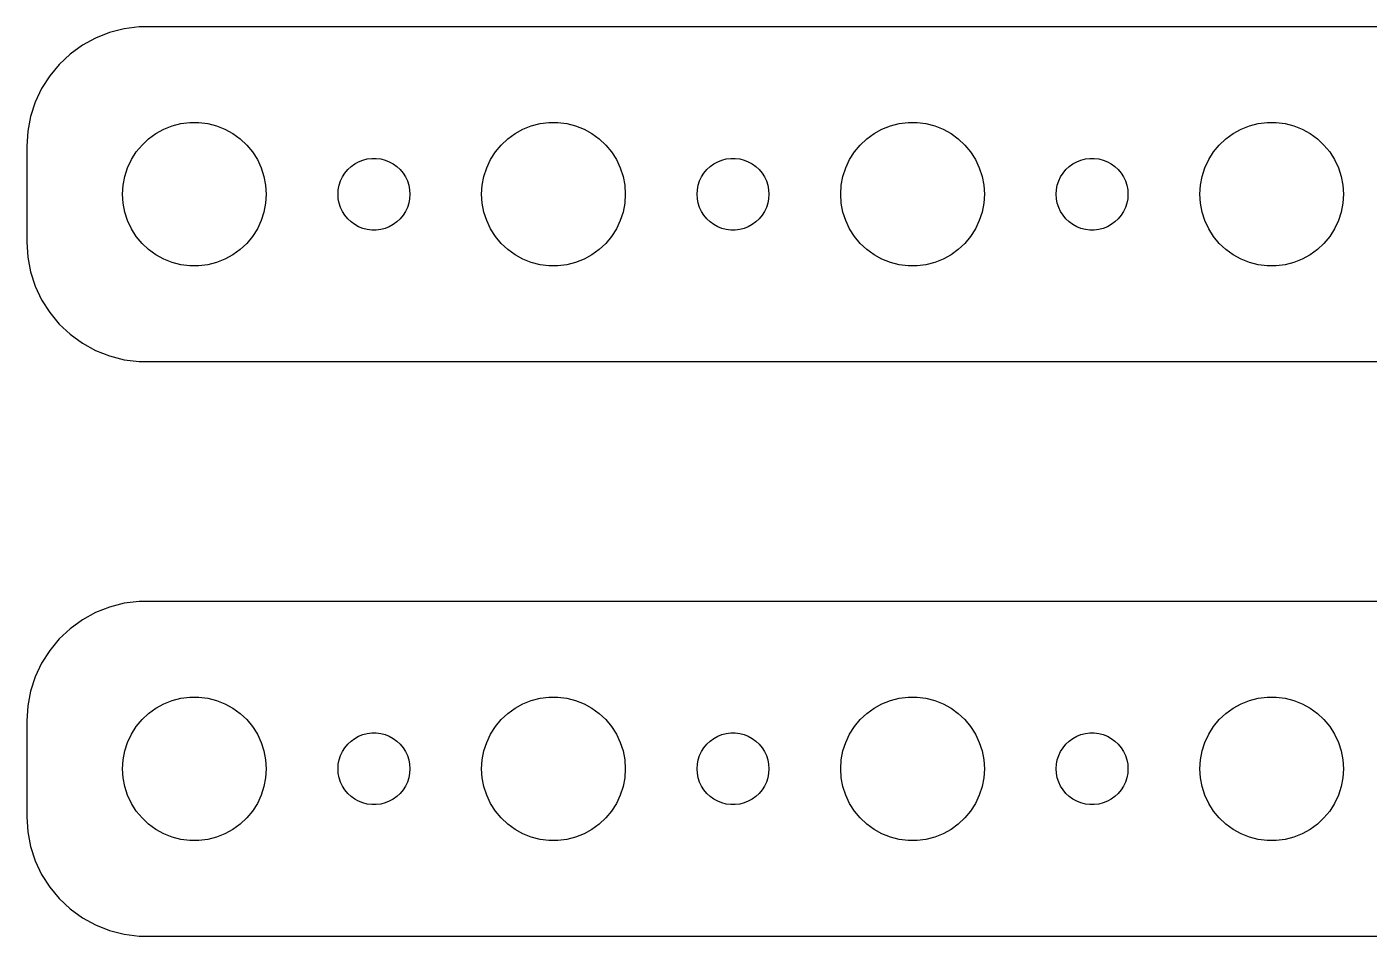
# Model space of a CAD drawing. Header units: metres. Extents: x -224 to 224, y 41 to 79.
# Drawn here: x -224.5 to -168.4, y 41 to 79 of the extents above; entities that cross this region are included whole.
import ezdxf

# ---------------------------------------------------------------- set-up
doc = ezdxf.new("R2010")
doc.units = ezdxf.units.M

msp = doc.modelspace()

# ---------------------------------------------------------------- linework, layer by layer
for p, q in [((-221.629, 78.5241), (-222.179, 78.2216)), ((-221.045, 78.7553), (-221.629, 78.5241)), ((-220.437, 78.9114), (-221.045, 78.7553)), ((-219.814, 78.9901), (-220.437, 78.9114)), ((219.814, 78.9901), (-219.814, 78.9901)), ((-222.179, 78.2216), (-222.687, 77.8526)), ((-223.145, 77.4227), (-223.545, 76.9389)), ((-222.687, 77.8526), (-223.145, 77.4227)), ((-223.545, 76.9389), (-223.882, 76.4088)), ((-223.882, 76.4088), (-224.149, 75.8406)), ((-224.149, 75.8406), (-224.343, 75.2434)), ((-224.343, 75.2434), (-224.461, 74.6267)), ((-224.461, 74.6267), (-224.5, 74)), ((-219.107, 74.533), (-218.777, 74.7145)), ((-218.777, 74.7145), (-218.427, 74.8532)), ((-218.427, 74.8532), (-218.062, 74.9469)), ((-218.062, 74.9469), (-217.688, 74.9941)), ((-217.688, 74.9941), (-217.312, 74.9941)), ((-217.312, 74.9941), (-216.938, 74.9469)), ((-216.938, 74.9469), (-216.573, 74.8532)), ((-216.573, 74.8532), (-216.223, 74.7145)), ((-216.223, 74.7145), (-215.893, 74.533)), ((-204.107, 74.533), (-203.777, 74.7145)), ((-203.777, 74.7145), (-203.427, 74.8532)), ((-203.427, 74.8532), (-203.062, 74.9469)), ((-203.062, 74.9469), (-202.688, 74.9941)), ((-202.688, 74.9941), (-202.312, 74.9941)), ((-202.312, 74.9941), (-201.938, 74.9469)), ((-201.938, 74.9469), (-201.573, 74.8532)), ((-201.573, 74.8532), (-201.223, 74.7145)), ((-201.223, 74.7145), (-200.893, 74.533)), ((-189.107, 74.533), (-188.777, 74.7145)), ((-188.777, 74.7145), (-188.427, 74.8532)), ((-188.427, 74.8532), (-188.062, 74.9469)), ((-188.062, 74.9469), (-187.688, 74.9941)), ((-187.688, 74.9941), (-187.312, 74.9941)), ((-187.312, 74.9941), (-186.938, 74.9469)), ((-186.938, 74.9469), (-186.573, 74.8532)), ((-186.573, 74.8532), (-186.223, 74.7145)), ((-186.223, 74.7145), (-185.893, 74.533)), ((-174.107, 74.533), (-173.777, 74.7145)), ((-173.777, 74.7145), (-173.427, 74.8532)), ((-173.427, 74.8532), (-173.062, 74.9469)), ((-173.062, 74.9469), (-172.688, 74.9941)), ((-172.688, 74.9941), (-172.312, 74.9941)), ((-172.312, 74.9941), (-171.938, 74.9469)), ((-171.938, 74.9469), (-171.573, 74.8532)), ((-171.573, 74.8532), (-171.223, 74.7145)), ((-171.223, 74.7145), (-170.893, 74.533)), ((-219.927, 73.7634), (-219.687, 74.0536)), ((-219.687, 74.0536), (-219.412, 74.3115)), ((-219.412, 74.3115), (-219.107, 74.533)), ((-215.893, 74.533), (-215.588, 74.3115)), ((-215.588, 74.3115), (-215.313, 74.0536)), ((-215.313, 74.0536), (-215.073, 73.7634)), ((-204.927, 73.7634), (-204.687, 74.0536)), ((-204.687, 74.0536), (-204.412, 74.3115)), ((-204.412, 74.3115), (-204.107, 74.533)), ((-200.893, 74.533), (-200.588, 74.3115)), ((-200.588, 74.3115), (-200.313, 74.0536)), ((-200.313, 74.0536), (-200.073, 73.7634)), ((-189.927, 73.7634), (-189.687, 74.0536)), ((-189.687, 74.0536), (-189.412, 74.3115)), ((-189.412, 74.3115), (-189.107, 74.533)), ((-185.893, 74.533), (-185.588, 74.3115)), ((-185.588, 74.3115), (-185.313, 74.0536)), ((-185.313, 74.0536), (-185.073, 73.7634)), ((-174.927, 73.7634), (-174.687, 74.0536)), ((-174.687, 74.0536), (-174.412, 74.3115)), ((-174.412, 74.3115), (-174.107, 74.533)), ((-170.893, 74.533), (-170.588, 74.3115)), ((-170.588, 74.3115), (-170.313, 74.0536)), ((-170.313, 74.0536), (-170.073, 73.7634)), ((-224.5, 74), (-224.5, 70)), ((-220.129, 73.4453), (-219.927, 73.7634)), ((-215.073, 73.7634), (-214.871, 73.4453)), ((-210.464, 73.4266), (-210.281, 73.4734)), ((-210.281, 73.4734), (-210.094, 73.497)), ((-210.094, 73.497), (-209.906, 73.497)), ((-209.906, 73.497), (-209.719, 73.4734)), ((-209.719, 73.4734), (-209.536, 73.4266)), ((-205.129, 73.4453), (-204.927, 73.7634)), ((-200.073, 73.7634), (-199.871, 73.4453)), ((-195.464, 73.4266), (-195.281, 73.4734)), ((-195.281, 73.4734), (-195.094, 73.497)), ((-195.094, 73.497), (-194.906, 73.497)), ((-194.906, 73.497), (-194.719, 73.4734)), ((-194.719, 73.4734), (-194.536, 73.4266)), ((-190.129, 73.4453), (-189.927, 73.7634)), ((-185.073, 73.7634), (-184.871, 73.4453)), ((-180.464, 73.4266), (-180.281, 73.4734)), ((-180.281, 73.4734), (-180.094, 73.497)), ((-180.094, 73.497), (-179.906, 73.497)), ((-179.906, 73.497), (-179.719, 73.4734)), ((-179.719, 73.4734), (-179.536, 73.4266)), ((-175.129, 73.4453), (-174.927, 73.7634)), ((-170.073, 73.7634), (-169.871, 73.4453)), ((-220.406, 72.7461), (-220.289, 73.1044)), ((-220.289, 73.1044), (-220.129, 73.4453)), ((-214.871, 73.4453), (-214.711, 73.1044)), ((-214.711, 73.1044), (-214.594, 72.7461)), ((-211.214, 72.8817), (-211.093, 73.0268)), ((-211.093, 73.0268), (-210.956, 73.1558)), ((-210.956, 73.1558), (-210.804, 73.2665)), ((-210.804, 73.2665), (-210.639, 73.3572)), ((-210.639, 73.3572), (-210.464, 73.4266)), ((-209.536, 73.4266), (-209.361, 73.3572)), ((-209.361, 73.3572), (-209.196, 73.2665)), ((-209.196, 73.2665), (-209.044, 73.1558)), ((-209.044, 73.1558), (-208.907, 73.0268)), ((-208.907, 73.0268), (-208.786, 72.8817)), ((-205.406, 72.7461), (-205.289, 73.1044)), ((-205.289, 73.1044), (-205.129, 73.4453)), ((-199.871, 73.4453), (-199.711, 73.1044)), ((-199.711, 73.1044), (-199.594, 72.7461)), ((-196.214, 72.8817), (-196.093, 73.0268)), ((-196.093, 73.0268), (-195.956, 73.1558)), ((-195.956, 73.1558), (-195.804, 73.2665)), ((-195.804, 73.2665), (-195.639, 73.3572)), ((-195.639, 73.3572), (-195.464, 73.4266)), ((-194.536, 73.4266), (-194.361, 73.3572)), ((-194.361, 73.3572), (-194.196, 73.2665)), ((-194.196, 73.2665), (-194.044, 73.1558)), ((-194.044, 73.1558), (-193.907, 73.0268)), ((-193.907, 73.0268), (-193.786, 72.8817)), ((-190.406, 72.7461), (-190.289, 73.1044)), ((-190.289, 73.1044), (-190.129, 73.4453)), ((-184.871, 73.4453), (-184.711, 73.1044)), ((-184.711, 73.1044), (-184.594, 72.7461)), ((-181.214, 72.8817), (-181.093, 73.0268)), ((-181.093, 73.0268), (-180.956, 73.1558)), ((-180.956, 73.1558), (-180.804, 73.2665)), ((-180.804, 73.2665), (-180.639, 73.3572)), ((-180.639, 73.3572), (-180.464, 73.4266)), ((-179.536, 73.4266), (-179.361, 73.3572)), ((-179.361, 73.3572), (-179.196, 73.2665)), ((-179.196, 73.2665), (-179.044, 73.1558)), ((-179.044, 73.1558), (-178.907, 73.0268)), ((-178.907, 73.0268), (-178.786, 72.8817)), ((-175.406, 72.7461), (-175.289, 73.1044)), ((-175.289, 73.1044), (-175.129, 73.4453)), ((-169.871, 73.4453), (-169.711, 73.1044)), ((-169.711, 73.1044), (-169.594, 72.7461)), ((-220.5, 72), (-220.476, 72.376)), ((-220.476, 72.376), (-220.406, 72.7461)), ((-214.594, 72.7461), (-214.524, 72.376)), ((-214.524, 72.376), (-214.5, 72)), ((-211.488, 72.188), (-211.453, 72.373)), ((-211.453, 72.373), (-211.395, 72.5522)), ((-211.395, 72.5522), (-211.314, 72.7226)), ((-211.314, 72.7226), (-211.214, 72.8817)), ((-208.786, 72.8817), (-208.686, 72.7226)), ((-208.686, 72.7226), (-208.605, 72.5522)), ((-208.605, 72.5522), (-208.547, 72.373)), ((-208.547, 72.373), (-208.512, 72.188)), ((-205.5, 72), (-205.476, 72.376)), ((-205.476, 72.376), (-205.406, 72.7461)), ((-199.594, 72.7461), (-199.524, 72.376)), ((-199.524, 72.376), (-199.5, 72)), ((-196.488, 72.188), (-196.453, 72.373)), ((-196.453, 72.373), (-196.395, 72.5522)), ((-196.395, 72.5522), (-196.314, 72.7226)), ((-196.314, 72.7226), (-196.214, 72.8817)), ((-193.786, 72.8817), (-193.686, 72.7226)), ((-193.686, 72.7226), (-193.605, 72.5522)), ((-193.605, 72.5522), (-193.547, 72.373)), ((-193.547, 72.373), (-193.512, 72.188)), ((-190.5, 72), (-190.476, 72.376)), ((-190.476, 72.376), (-190.406, 72.7461)), ((-184.594, 72.7461), (-184.524, 72.376)), ((-184.524, 72.376), (-184.5, 72)), ((-181.488, 72.188), (-181.453, 72.373)), ((-181.453, 72.373), (-181.395, 72.5522)), ((-181.395, 72.5522), (-181.314, 72.7226)), ((-181.314, 72.7226), (-181.214, 72.8817)), ((-178.786, 72.8817), (-178.686, 72.7226)), ((-178.686, 72.7226), (-178.605, 72.5522)), ((-178.605, 72.5522), (-178.547, 72.373)), ((-178.547, 72.373), (-178.512, 72.188)), ((-175.5, 72), (-175.476, 72.376)), ((-175.476, 72.376), (-175.406, 72.7461)), ((-169.594, 72.7461), (-169.524, 72.376)), ((-169.524, 72.376), (-169.5, 72)), ((-220.476, 71.624), (-220.5, 72)), ((-214.5, 72), (-214.524, 71.624)), ((-211.5, 72), (-211.488, 72.188)), ((-211.488, 71.812), (-211.5, 72)), ((-211.453, 71.627), (-211.488, 71.812)), ((-208.512, 71.812), (-208.547, 71.627)), ((-208.512, 72.188), (-208.5, 72)), ((-208.5, 72), (-208.512, 71.812)), ((-205.476, 71.624), (-205.5, 72)), ((-199.5, 72), (-199.524, 71.624)), ((-196.5, 72), (-196.488, 72.188)), ((-196.488, 71.812), (-196.5, 72)), ((-196.453, 71.627), (-196.488, 71.812)), ((-193.512, 71.812), (-193.547, 71.627)), ((-193.512, 72.188), (-193.5, 72)), ((-193.5, 72), (-193.512, 71.812)), ((-190.476, 71.624), (-190.5, 72)), ((-184.5, 72), (-184.524, 71.624)), ((-181.5, 72), (-181.488, 72.188)), ((-181.488, 71.812), (-181.5, 72)), ((-181.453, 71.627), (-181.488, 71.812)), ((-178.512, 71.812), (-178.547, 71.627)), ((-178.512, 72.188), (-178.5, 72)), ((-178.5, 72), (-178.512, 71.812)), ((-175.476, 71.624), (-175.5, 72)), ((-169.5, 72), (-169.524, 71.624)), ((-220.406, 71.2539), (-220.476, 71.624)), ((-220.289, 70.8956), (-220.406, 71.2539)), ((-214.594, 71.2539), (-214.711, 70.8956)), ((-214.524, 71.624), (-214.594, 71.2539)), ((-211.395, 71.4478), (-211.453, 71.627)), ((-211.314, 71.2774), (-211.395, 71.4478)), ((-211.214, 71.1183), (-211.314, 71.2774)), ((-208.686, 71.2774), (-208.786, 71.1183)), ((-208.605, 71.4478), (-208.686, 71.2774)), ((-208.547, 71.627), (-208.605, 71.4478)), ((-205.406, 71.2539), (-205.476, 71.624)), ((-205.289, 70.8956), (-205.406, 71.2539)), ((-199.594, 71.2539), (-199.711, 70.8956)), ((-199.524, 71.624), (-199.594, 71.2539)), ((-196.395, 71.4478), (-196.453, 71.627)), ((-196.314, 71.2774), (-196.395, 71.4478)), ((-196.214, 71.1183), (-196.314, 71.2774)), ((-193.686, 71.2774), (-193.786, 71.1183)), ((-193.605, 71.4478), (-193.686, 71.2774)), ((-193.547, 71.627), (-193.605, 71.4478)), ((-190.406, 71.2539), (-190.476, 71.624)), ((-190.289, 70.8956), (-190.406, 71.2539)), ((-184.594, 71.2539), (-184.711, 70.8956)), ((-184.524, 71.624), (-184.594, 71.2539)), ((-181.395, 71.4478), (-181.453, 71.627)), ((-181.314, 71.2774), (-181.395, 71.4478)), ((-181.214, 71.1183), (-181.314, 71.2774)), ((-178.686, 71.2774), (-178.786, 71.1183)), ((-178.605, 71.4478), (-178.686, 71.2774)), ((-178.547, 71.627), (-178.605, 71.4478)), ((-175.406, 71.2539), (-175.476, 71.624)), ((-175.289, 70.8956), (-175.406, 71.2539)), ((-169.594, 71.2539), (-169.711, 70.8956)), ((-169.524, 71.624), (-169.594, 71.2539)), ((-220.129, 70.5547), (-220.289, 70.8956)), ((-214.711, 70.8956), (-214.871, 70.5547)), ((-211.093, 70.9732), (-211.214, 71.1183)), ((-210.956, 70.8442), (-211.093, 70.9732)), ((-210.804, 70.7335), (-210.956, 70.8442)), ((-210.639, 70.6428), (-210.804, 70.7335)), ((-209.196, 70.7335), (-209.361, 70.6428)), ((-209.044, 70.8442), (-209.196, 70.7335)), ((-208.907, 70.9732), (-209.044, 70.8442)), ((-208.786, 71.1183), (-208.907, 70.9732)), ((-205.129, 70.5547), (-205.289, 70.8956)), ((-199.711, 70.8956), (-199.871, 70.5547)), ((-196.093, 70.9732), (-196.214, 71.1183)), ((-195.956, 70.8442), (-196.093, 70.9732)), ((-195.804, 70.7335), (-195.956, 70.8442)), ((-195.639, 70.6428), (-195.804, 70.7335)), ((-194.196, 70.7335), (-194.361, 70.6428)), ((-194.044, 70.8442), (-194.196, 70.7335)), ((-193.907, 70.9732), (-194.044, 70.8442)), ((-193.786, 71.1183), (-193.907, 70.9732)), ((-190.129, 70.5547), (-190.289, 70.8956)), ((-184.711, 70.8956), (-184.871, 70.5547)), ((-181.093, 70.9732), (-181.214, 71.1183)), ((-180.956, 70.8442), (-181.093, 70.9732)), ((-180.804, 70.7335), (-180.956, 70.8442)), ((-180.639, 70.6428), (-180.804, 70.7335)), ((-179.196, 70.7335), (-179.361, 70.6428)), ((-179.044, 70.8442), (-179.196, 70.7335)), ((-178.907, 70.9732), (-179.044, 70.8442)), ((-178.786, 71.1183), (-178.907, 70.9732)), ((-175.129, 70.5547), (-175.289, 70.8956)), ((-169.711, 70.8956), (-169.871, 70.5547)), ((-219.927, 70.2366), (-220.129, 70.5547)), ((-219.687, 69.9464), (-219.927, 70.2366)), ((-215.073, 70.2366), (-215.313, 69.9464)), ((-214.871, 70.5547), (-215.073, 70.2366)), ((-210.464, 70.5734), (-210.639, 70.6428)), ((-210.281, 70.5266), (-210.464, 70.5734)), ((-210.094, 70.503), (-210.281, 70.5266)), ((-209.906, 70.503), (-210.094, 70.503)), ((-209.719, 70.5266), (-209.906, 70.503)), ((-209.536, 70.5734), (-209.719, 70.5266)), ((-209.361, 70.6428), (-209.536, 70.5734)), ((-204.927, 70.2366), (-205.129, 70.5547)), ((-204.687, 69.9464), (-204.927, 70.2366)), ((-200.073, 70.2366), (-200.313, 69.9464)), ((-199.871, 70.5547), (-200.073, 70.2366)), ((-195.464, 70.5734), (-195.639, 70.6428)), ((-195.281, 70.5266), (-195.464, 70.5734)), ((-195.094, 70.503), (-195.281, 70.5266)), ((-194.906, 70.503), (-195.094, 70.503)), ((-194.719, 70.5266), (-194.906, 70.503)), ((-194.536, 70.5734), (-194.719, 70.5266)), ((-194.361, 70.6428), (-194.536, 70.5734)), ((-189.927, 70.2366), (-190.129, 70.5547)), ((-189.687, 69.9464), (-189.927, 70.2366)), ((-185.073, 70.2366), (-185.313, 69.9464)), ((-184.871, 70.5547), (-185.073, 70.2366)), ((-180.464, 70.5734), (-180.639, 70.6428)), ((-180.281, 70.5266), (-180.464, 70.5734)), ((-180.094, 70.503), (-180.281, 70.5266)), ((-179.906, 70.503), (-180.094, 70.503)), ((-179.719, 70.5266), (-179.906, 70.503)), ((-179.536, 70.5734), (-179.719, 70.5266)), ((-179.361, 70.6428), (-179.536, 70.5734)), ((-174.927, 70.2366), (-175.129, 70.5547)), ((-174.687, 69.9464), (-174.927, 70.2366)), ((-170.073, 70.2366), (-170.313, 69.9464)), ((-169.871, 70.5547), (-170.073, 70.2366)), ((-224.5, 70), (-224.461, 69.3733)), ((-219.412, 69.6885), (-219.687, 69.9464)), ((-219.107, 69.467), (-219.412, 69.6885)), ((-215.588, 69.6885), (-215.893, 69.467)), ((-215.313, 69.9464), (-215.588, 69.6885)), ((-204.412, 69.6885), (-204.687, 69.9464)), ((-204.107, 69.467), (-204.412, 69.6885)), ((-200.588, 69.6885), (-200.893, 69.467)), ((-200.313, 69.9464), (-200.588, 69.6885)), ((-189.412, 69.6885), (-189.687, 69.9464)), ((-189.107, 69.467), (-189.412, 69.6885)), ((-185.588, 69.6885), (-185.893, 69.467)), ((-185.313, 69.9464), (-185.588, 69.6885)), ((-174.412, 69.6885), (-174.687, 69.9464)), ((-174.107, 69.467), (-174.412, 69.6885)), ((-170.588, 69.6885), (-170.893, 69.467)), ((-170.313, 69.9464), (-170.588, 69.6885)), ((-224.461, 69.3733), (-224.343, 68.7566)), ((-218.777, 69.2855), (-219.107, 69.467)), ((-218.427, 69.1468), (-218.777, 69.2855)), ((-218.062, 69.0531), (-218.427, 69.1468)), ((-217.688, 69.0059), (-218.062, 69.0531)), ((-217.312, 69.0059), (-217.688, 69.0059)), ((-216.938, 69.0531), (-217.312, 69.0059)), ((-216.573, 69.1468), (-216.938, 69.0531)), ((-216.223, 69.2855), (-216.573, 69.1468)), ((-215.893, 69.467), (-216.223, 69.2855)), ((-203.777, 69.2855), (-204.107, 69.467)), ((-203.427, 69.1468), (-203.777, 69.2855)), ((-203.062, 69.0531), (-203.427, 69.1468)), ((-202.688, 69.0059), (-203.062, 69.0531)), ((-202.312, 69.0059), (-202.688, 69.0059)), ((-201.938, 69.0531), (-202.312, 69.0059)), ((-201.573, 69.1468), (-201.938, 69.0531)), ((-201.223, 69.2855), (-201.573, 69.1468)), ((-200.893, 69.467), (-201.223, 69.2855)), ((-188.777, 69.2855), (-189.107, 69.467)), ((-188.427, 69.1468), (-188.777, 69.2855)), ((-188.062, 69.0531), (-188.427, 69.1468)), ((-187.688, 69.0059), (-188.062, 69.0531)), ((-187.312, 69.0059), (-187.688, 69.0059)), ((-186.938, 69.0531), (-187.312, 69.0059)), ((-186.573, 69.1468), (-186.938, 69.0531)), ((-186.223, 69.2855), (-186.573, 69.1468)), ((-185.893, 69.467), (-186.223, 69.2855)), ((-173.777, 69.2855), (-174.107, 69.467)), ((-173.427, 69.1468), (-173.777, 69.2855)), ((-173.062, 69.0531), (-173.427, 69.1468)), ((-172.688, 69.0059), (-173.062, 69.0531)), ((-172.312, 69.0059), (-172.688, 69.0059)), ((-171.938, 69.0531), (-172.312, 69.0059)), ((-171.573, 69.1468), (-171.938, 69.0531)), ((-171.223, 69.2855), (-171.573, 69.1468)), ((-170.893, 69.467), (-171.223, 69.2855)), ((-224.343, 68.7566), (-224.149, 68.1594)), ((-224.149, 68.1594), (-223.882, 67.5912)), ((-223.882, 67.5912), (-223.545, 67.0611)), ((-223.545, 67.0611), (-223.145, 66.5773)), ((-223.145, 66.5773), (-222.687, 66.1474)), ((-222.687, 66.1474), (-222.179, 65.7784)), ((-222.179, 65.7784), (-221.629, 65.4759)), ((-221.629, 65.4759), (-221.045, 65.2447)), ((-221.045, 65.2447), (-220.437, 65.0886)), ((-220.437, 65.0886), (-219.814, 65.0099)), ((-219.814, 65.0099), (219.814, 65.0099)), ((-219.814, 54.9901), (-220.437, 54.9114)), ((219.814, 54.9901), (-219.814, 54.9901)), ((-221.629, 54.5241), (-222.179, 54.2216)), ((-221.045, 54.7553), (-221.629, 54.5241)), ((-220.437, 54.9114), (-221.045, 54.7553)), ((-222.687, 53.8526), (-223.145, 53.4227)), ((-222.179, 54.2216), (-222.687, 53.8526)), ((-223.145, 53.4227), (-223.545, 52.9389)), ((-223.545, 52.9389), (-223.882, 52.4088)), ((-223.882, 52.4088), (-224.149, 51.8406)), ((-224.149, 51.8406), (-224.343, 51.2434)), ((-224.343, 51.2434), (-224.461, 50.6267)), ((-224.461, 50.6267), (-224.5, 50)), ((-219.412, 50.3115), (-219.107, 50.533)), ((-219.107, 50.533), (-218.777, 50.7145)), ((-218.777, 50.7145), (-218.427, 50.8532)), ((-218.427, 50.8532), (-218.062, 50.9469)), ((-218.062, 50.9469), (-217.688, 50.9941)), ((-217.688, 50.9941), (-217.312, 50.9941)), ((-217.312, 50.9941), (-216.938, 50.9469)), ((-216.938, 50.9469), (-216.573, 50.8532)), ((-216.573, 50.8532), (-216.223, 50.7145)), ((-216.223, 50.7145), (-215.893, 50.533)), ((-215.893, 50.533), (-215.588, 50.3115)), ((-204.412, 50.3115), (-204.107, 50.533)), ((-204.107, 50.533), (-203.777, 50.7145)), ((-203.777, 50.7145), (-203.427, 50.8532)), ((-203.427, 50.8532), (-203.062, 50.9469)), ((-203.062, 50.9469), (-202.688, 50.9941)), ((-202.688, 50.9941), (-202.312, 50.9941)), ((-202.312, 50.9941), (-201.938, 50.9469)), ((-201.938, 50.9469), (-201.573, 50.8532)), ((-201.573, 50.8532), (-201.223, 50.7145)), ((-201.223, 50.7145), (-200.893, 50.533)), ((-200.893, 50.533), (-200.588, 50.3115)), ((-189.412, 50.3115), (-189.107, 50.533)), ((-189.107, 50.533), (-188.777, 50.7145)), ((-188.777, 50.7145), (-188.427, 50.8532)), ((-188.427, 50.8532), (-188.062, 50.9469)), ((-188.062, 50.9469), (-187.688, 50.9941)), ((-187.688, 50.9941), (-187.312, 50.9941)), ((-187.312, 50.9941), (-186.938, 50.9469)), ((-186.938, 50.9469), (-186.573, 50.8532)), ((-186.573, 50.8532), (-186.223, 50.7145)), ((-186.223, 50.7145), (-185.893, 50.533)), ((-185.893, 50.533), (-185.588, 50.3115)), ((-174.412, 50.3115), (-174.107, 50.533)), ((-174.107, 50.533), (-173.777, 50.7145)), ((-173.777, 50.7145), (-173.427, 50.8532)), ((-173.427, 50.8532), (-173.062, 50.9469)), ((-173.062, 50.9469), (-172.688, 50.9941)), ((-172.688, 50.9941), (-172.312, 50.9941)), ((-172.312, 50.9941), (-171.938, 50.9469)), ((-171.938, 50.9469), (-171.573, 50.8532)), ((-171.573, 50.8532), (-171.223, 50.7145)), ((-171.223, 50.7145), (-170.893, 50.533)), ((-170.893, 50.533), (-170.588, 50.3115)), ((-224.5, 50), (-224.5, 46)), ((-219.927, 49.7634), (-219.687, 50.0536)), ((-219.687, 50.0536), (-219.412, 50.3115)), ((-215.588, 50.3115), (-215.313, 50.0536)), ((-215.313, 50.0536), (-215.073, 49.7634)), ((-204.927, 49.7634), (-204.687, 50.0536)), ((-204.687, 50.0536), (-204.412, 50.3115)), ((-200.588, 50.3115), (-200.313, 50.0536)), ((-200.313, 50.0536), (-200.073, 49.7634)), ((-189.927, 49.7634), (-189.687, 50.0536)), ((-189.687, 50.0536), (-189.412, 50.3115)), ((-185.588, 50.3115), (-185.313, 50.0536)), ((-185.313, 50.0536), (-185.073, 49.7634)), ((-174.927, 49.7634), (-174.687, 50.0536)), ((-174.687, 50.0536), (-174.412, 50.3115)), ((-170.588, 50.3115), (-170.313, 50.0536)), ((-170.313, 50.0536), (-170.073, 49.7634)), ((-220.289, 49.1044), (-220.129, 49.4453)), ((-220.129, 49.4453), (-219.927, 49.7634)), ((-215.073, 49.7634), (-214.871, 49.4453)), ((-214.871, 49.4453), (-214.711, 49.1044)), ((-210.804, 49.2665), (-210.639, 49.3572)), ((-210.639, 49.3572), (-210.464, 49.4266)), ((-210.464, 49.4266), (-210.281, 49.4734)), ((-210.281, 49.4734), (-210.094, 49.497)), ((-210.094, 49.497), (-209.906, 49.497)), ((-209.906, 49.497), (-209.719, 49.4734)), ((-209.719, 49.4734), (-209.536, 49.4266)), ((-209.536, 49.4266), (-209.361, 49.3572)), ((-209.361, 49.3572), (-209.196, 49.2665)), ((-205.289, 49.1044), (-205.129, 49.4453)), ((-205.129, 49.4453), (-204.927, 49.7634)), ((-200.073, 49.7634), (-199.871, 49.4453)), ((-199.871, 49.4453), (-199.711, 49.1044)), ((-195.804, 49.2665), (-195.639, 49.3572)), ((-195.639, 49.3572), (-195.464, 49.4266)), ((-195.464, 49.4266), (-195.281, 49.4734)), ((-195.281, 49.4734), (-195.094, 49.497)), ((-195.094, 49.497), (-194.906, 49.497)), ((-194.906, 49.497), (-194.719, 49.4734)), ((-194.719, 49.4734), (-194.536, 49.4266)), ((-194.536, 49.4266), (-194.361, 49.3572)), ((-194.361, 49.3572), (-194.196, 49.2665)), ((-190.289, 49.1044), (-190.129, 49.4453)), ((-190.129, 49.4453), (-189.927, 49.7634)), ((-185.073, 49.7634), (-184.871, 49.4453)), ((-184.871, 49.4453), (-184.711, 49.1044)), ((-180.804, 49.2665), (-180.639, 49.3572)), ((-180.639, 49.3572), (-180.464, 49.4266)), ((-180.464, 49.4266), (-180.281, 49.4734)), ((-180.281, 49.4734), (-180.094, 49.497)), ((-180.094, 49.497), (-179.906, 49.497)), ((-179.906, 49.497), (-179.719, 49.4734)), ((-179.719, 49.4734), (-179.536, 49.4266)), ((-179.536, 49.4266), (-179.361, 49.3572)), ((-179.361, 49.3572), (-179.196, 49.2665)), ((-175.289, 49.1044), (-175.129, 49.4453)), ((-175.129, 49.4453), (-174.927, 49.7634)), ((-170.073, 49.7634), (-169.871, 49.4453)), ((-169.871, 49.4453), (-169.711, 49.1044)), ((-220.406, 48.7461), (-220.289, 49.1044)), ((-214.711, 49.1044), (-214.594, 48.7461)), ((-211.314, 48.7226), (-211.214, 48.8817)), ((-211.214, 48.8817), (-211.093, 49.0268)), ((-211.093, 49.0268), (-210.956, 49.1558)), ((-210.956, 49.1558), (-210.804, 49.2665)), ((-209.196, 49.2665), (-209.044, 49.1558)), ((-209.044, 49.1558), (-208.907, 49.0268)), ((-208.907, 49.0268), (-208.786, 48.8817)), ((-208.786, 48.8817), (-208.686, 48.7226)), ((-205.406, 48.7461), (-205.289, 49.1044)), ((-199.711, 49.1044), (-199.594, 48.7461)), ((-196.314, 48.7226), (-196.214, 48.8817)), ((-196.214, 48.8817), (-196.093, 49.0268)), ((-196.093, 49.0268), (-195.956, 49.1558)), ((-195.956, 49.1558), (-195.804, 49.2665)), ((-194.196, 49.2665), (-194.044, 49.1558)), ((-194.044, 49.1558), (-193.907, 49.0268)), ((-193.907, 49.0268), (-193.786, 48.8817)), ((-193.786, 48.8817), (-193.686, 48.7226)), ((-190.406, 48.7461), (-190.289, 49.1044)), ((-184.711, 49.1044), (-184.594, 48.7461)), ((-181.314, 48.7226), (-181.214, 48.8817)), ((-181.214, 48.8817), (-181.093, 49.0268)), ((-181.093, 49.0268), (-180.956, 49.1558)), ((-180.956, 49.1558), (-180.804, 49.2665)), ((-179.196, 49.2665), (-179.044, 49.1558)), ((-179.044, 49.1558), (-178.907, 49.0268)), ((-178.907, 49.0268), (-178.786, 48.8817)), ((-178.786, 48.8817), (-178.686, 48.7226)), ((-175.406, 48.7461), (-175.289, 49.1044)), ((-169.711, 49.1044), (-169.594, 48.7461)), ((-220.5, 48), (-220.476, 48.376)), ((-220.476, 48.376), (-220.406, 48.7461)), ((-214.594, 48.7461), (-214.524, 48.376)), ((-214.524, 48.376), (-214.5, 48)), ((-211.488, 48.188), (-211.453, 48.373)), ((-211.453, 48.373), (-211.395, 48.5522)), ((-211.395, 48.5522), (-211.314, 48.7226)), ((-208.686, 48.7226), (-208.605, 48.5522)), ((-208.605, 48.5522), (-208.547, 48.373)), ((-208.547, 48.373), (-208.512, 48.188)), ((-205.5, 48), (-205.476, 48.376)), ((-205.476, 48.376), (-205.406, 48.7461)), ((-199.594, 48.7461), (-199.524, 48.376)), ((-199.524, 48.376), (-199.5, 48)), ((-196.488, 48.188), (-196.453, 48.373)), ((-196.453, 48.373), (-196.395, 48.5522)), ((-196.395, 48.5522), (-196.314, 48.7226)), ((-193.686, 48.7226), (-193.605, 48.5522)), ((-193.605, 48.5522), (-193.547, 48.373)), ((-193.547, 48.373), (-193.512, 48.188)), ((-190.5, 48), (-190.476, 48.376)), ((-190.476, 48.376), (-190.406, 48.7461)), ((-184.594, 48.7461), (-184.524, 48.376)), ((-184.524, 48.376), (-184.5, 48)), ((-181.488, 48.188), (-181.453, 48.373)), ((-181.453, 48.373), (-181.395, 48.5522)), ((-181.395, 48.5522), (-181.314, 48.7226)), ((-178.686, 48.7226), (-178.605, 48.5522)), ((-178.605, 48.5522), (-178.547, 48.373)), ((-178.547, 48.373), (-178.512, 48.188)), ((-175.5, 48), (-175.476, 48.376)), ((-175.476, 48.376), (-175.406, 48.7461)), ((-169.594, 48.7461), (-169.524, 48.376)), ((-169.524, 48.376), (-169.5, 48)), ((-220.476, 47.624), (-220.5, 48)), ((-214.5, 48), (-214.524, 47.624)), ((-211.5, 48), (-211.488, 48.188)), ((-211.488, 47.812), (-211.5, 48)), ((-211.453, 47.627), (-211.488, 47.812)), ((-208.512, 47.812), (-208.547, 47.627)), ((-208.512, 48.188), (-208.5, 48)), ((-208.5, 48), (-208.512, 47.812)), ((-205.476, 47.624), (-205.5, 48)), ((-199.5, 48), (-199.524, 47.624)), ((-196.5, 48), (-196.488, 48.188)), ((-196.488, 47.812), (-196.5, 48)), ((-196.453, 47.627), (-196.488, 47.812)), ((-193.512, 47.812), (-193.547, 47.627)), ((-193.512, 48.188), (-193.5, 48)), ((-193.5, 48), (-193.512, 47.812)), ((-190.476, 47.624), (-190.5, 48)), ((-184.5, 48), (-184.524, 47.624)), ((-181.5, 48), (-181.488, 48.188)), ((-181.488, 47.812), (-181.5, 48)), ((-181.453, 47.627), (-181.488, 47.812)), ((-178.512, 47.812), (-178.547, 47.627)), ((-178.512, 48.188), (-178.5, 48)), ((-178.5, 48), (-178.512, 47.812)), ((-175.476, 47.624), (-175.5, 48)), ((-169.5, 48), (-169.524, 47.624)), ((-220.406, 47.2539), (-220.476, 47.624)), ((-220.289, 46.8956), (-220.406, 47.2539)), ((-214.594, 47.2539), (-214.711, 46.8956)), ((-214.524, 47.624), (-214.594, 47.2539)), ((-211.395, 47.4478), (-211.453, 47.627)), ((-211.314, 47.2774), (-211.395, 47.4478)), ((-211.214, 47.1183), (-211.314, 47.2774)), ((-211.093, 46.9732), (-211.214, 47.1183)), ((-208.786, 47.1183), (-208.907, 46.9732)), ((-208.686, 47.2774), (-208.786, 47.1183)), ((-208.605, 47.4478), (-208.686, 47.2774)), ((-208.547, 47.627), (-208.605, 47.4478)), ((-205.406, 47.2539), (-205.476, 47.624)), ((-205.289, 46.8956), (-205.406, 47.2539)), ((-199.594, 47.2539), (-199.711, 46.8956)), ((-199.524, 47.624), (-199.594, 47.2539)), ((-196.395, 47.4478), (-196.453, 47.627)), ((-196.314, 47.2774), (-196.395, 47.4478)), ((-196.214, 47.1183), (-196.314, 47.2774)), ((-196.093, 46.9732), (-196.214, 47.1183)), ((-193.786, 47.1183), (-193.907, 46.9732)), ((-193.686, 47.2774), (-193.786, 47.1183)), ((-193.605, 47.4478), (-193.686, 47.2774)), ((-193.547, 47.627), (-193.605, 47.4478)), ((-190.406, 47.2539), (-190.476, 47.624)), ((-190.289, 46.8956), (-190.406, 47.2539)), ((-184.594, 47.2539), (-184.711, 46.8956)), ((-184.524, 47.624), (-184.594, 47.2539)), ((-181.395, 47.4478), (-181.453, 47.627)), ((-181.314, 47.2774), (-181.395, 47.4478)), ((-181.214, 47.1183), (-181.314, 47.2774)), ((-181.093, 46.9732), (-181.214, 47.1183)), ((-178.786, 47.1183), (-178.907, 46.9732)), ((-178.686, 47.2774), (-178.786, 47.1183)), ((-178.605, 47.4478), (-178.686, 47.2774)), ((-178.547, 47.627), (-178.605, 47.4478)), ((-175.406, 47.2539), (-175.476, 47.624)), ((-175.289, 46.8956), (-175.406, 47.2539)), ((-169.594, 47.2539), (-169.711, 46.8956)), ((-169.524, 47.624), (-169.594, 47.2539)), ((-220.129, 46.5547), (-220.289, 46.8956)), ((-219.927, 46.2366), (-220.129, 46.5547)), ((-214.871, 46.5547), (-215.073, 46.2366)), ((-214.711, 46.8956), (-214.871, 46.5547)), ((-210.956, 46.8442), (-211.093, 46.9732)), ((-210.804, 46.7335), (-210.956, 46.8442)), ((-210.639, 46.6428), (-210.804, 46.7335)), ((-210.464, 46.5734), (-210.639, 46.6428)), ((-210.281, 46.5266), (-210.464, 46.5734)), ((-209.536, 46.5734), (-209.719, 46.5266)), ((-209.361, 46.6428), (-209.536, 46.5734)), ((-209.196, 46.7335), (-209.361, 46.6428)), ((-209.044, 46.8442), (-209.196, 46.7335)), ((-208.907, 46.9732), (-209.044, 46.8442)), ((-205.129, 46.5547), (-205.289, 46.8956)), ((-204.927, 46.2366), (-205.129, 46.5547)), ((-199.871, 46.5547), (-200.073, 46.2366)), ((-199.711, 46.8956), (-199.871, 46.5547)), ((-195.956, 46.8442), (-196.093, 46.9732)), ((-195.804, 46.7335), (-195.956, 46.8442)), ((-195.639, 46.6428), (-195.804, 46.7335)), ((-195.464, 46.5734), (-195.639, 46.6428)), ((-195.281, 46.5266), (-195.464, 46.5734)), ((-194.536, 46.5734), (-194.719, 46.5266)), ((-194.361, 46.6428), (-194.536, 46.5734)), ((-194.196, 46.7335), (-194.361, 46.6428)), ((-194.044, 46.8442), (-194.196, 46.7335)), ((-193.907, 46.9732), (-194.044, 46.8442)), ((-190.129, 46.5547), (-190.289, 46.8956)), ((-189.927, 46.2366), (-190.129, 46.5547)), ((-184.871, 46.5547), (-185.073, 46.2366)), ((-184.711, 46.8956), (-184.871, 46.5547)), ((-180.956, 46.8442), (-181.093, 46.9732)), ((-180.804, 46.7335), (-180.956, 46.8442)), ((-180.639, 46.6428), (-180.804, 46.7335)), ((-180.464, 46.5734), (-180.639, 46.6428)), ((-180.281, 46.5266), (-180.464, 46.5734)), ((-179.536, 46.5734), (-179.719, 46.5266)), ((-179.361, 46.6428), (-179.536, 46.5734)), ((-179.196, 46.7335), (-179.361, 46.6428)), ((-179.044, 46.8442), (-179.196, 46.7335)), ((-178.907, 46.9732), (-179.044, 46.8442)), ((-175.129, 46.5547), (-175.289, 46.8956)), ((-174.927, 46.2366), (-175.129, 46.5547)), ((-169.871, 46.5547), (-170.073, 46.2366)), ((-169.711, 46.8956), (-169.871, 46.5547)), ((-224.5, 46), (-224.461, 45.3733)), ((-219.687, 45.9464), (-219.927, 46.2366)), ((-215.073, 46.2366), (-215.313, 45.9464)), ((-210.094, 46.503), (-210.281, 46.5266)), ((-209.906, 46.503), (-210.094, 46.503)), ((-209.719, 46.5266), (-209.906, 46.503)), ((-204.687, 45.9464), (-204.927, 46.2366)), ((-200.073, 46.2366), (-200.313, 45.9464)), ((-195.094, 46.503), (-195.281, 46.5266)), ((-194.906, 46.503), (-195.094, 46.503)), ((-194.719, 46.5266), (-194.906, 46.503)), ((-189.687, 45.9464), (-189.927, 46.2366)), ((-185.073, 46.2366), (-185.313, 45.9464)), ((-180.094, 46.503), (-180.281, 46.5266)), ((-179.906, 46.503), (-180.094, 46.503)), ((-179.719, 46.5266), (-179.906, 46.503)), ((-174.687, 45.9464), (-174.927, 46.2366)), ((-170.073, 46.2366), (-170.313, 45.9464)), ((-219.412, 45.6885), (-219.687, 45.9464)), ((-219.107, 45.467), (-219.412, 45.6885)), ((-218.777, 45.2855), (-219.107, 45.467)), ((-215.893, 45.467), (-216.223, 45.2855)), ((-215.588, 45.6885), (-215.893, 45.467)), ((-215.313, 45.9464), (-215.588, 45.6885)), ((-204.412, 45.6885), (-204.687, 45.9464)), ((-204.107, 45.467), (-204.412, 45.6885)), ((-203.777, 45.2855), (-204.107, 45.467)), ((-200.893, 45.467), (-201.223, 45.2855)), ((-200.588, 45.6885), (-200.893, 45.467)), ((-200.313, 45.9464), (-200.588, 45.6885)), ((-189.412, 45.6885), (-189.687, 45.9464)), ((-189.107, 45.467), (-189.412, 45.6885)), ((-188.777, 45.2855), (-189.107, 45.467)), ((-185.893, 45.467), (-186.223, 45.2855)), ((-185.588, 45.6885), (-185.893, 45.467)), ((-185.313, 45.9464), (-185.588, 45.6885)), ((-174.412, 45.6885), (-174.687, 45.9464)), ((-174.107, 45.467), (-174.412, 45.6885)), ((-173.777, 45.2855), (-174.107, 45.467)), ((-170.893, 45.467), (-171.223, 45.2855)), ((-170.588, 45.6885), (-170.893, 45.467)), ((-170.313, 45.9464), (-170.588, 45.6885)), ((-224.461, 45.3733), (-224.343, 44.7566)), ((-218.427, 45.1468), (-218.777, 45.2855)), ((-218.062, 45.0531), (-218.427, 45.1468)), ((-217.688, 45.0059), (-218.062, 45.0531)), ((-217.312, 45.0059), (-217.688, 45.0059)), ((-216.938, 45.0531), (-217.312, 45.0059)), ((-216.573, 45.1468), (-216.938, 45.0531)), ((-216.223, 45.2855), (-216.573, 45.1468)), ((-203.427, 45.1468), (-203.777, 45.2855)), ((-203.062, 45.0531), (-203.427, 45.1468)), ((-202.688, 45.0059), (-203.062, 45.0531)), ((-202.312, 45.0059), (-202.688, 45.0059)), ((-201.938, 45.0531), (-202.312, 45.0059)), ((-201.573, 45.1468), (-201.938, 45.0531)), ((-201.223, 45.2855), (-201.573, 45.1468)), ((-188.427, 45.1468), (-188.777, 45.2855)), ((-188.062, 45.0531), (-188.427, 45.1468)), ((-187.688, 45.0059), (-188.062, 45.0531)), ((-187.312, 45.0059), (-187.688, 45.0059)), ((-186.938, 45.0531), (-187.312, 45.0059)), ((-186.573, 45.1468), (-186.938, 45.0531)), ((-186.223, 45.2855), (-186.573, 45.1468)), ((-173.427, 45.1468), (-173.777, 45.2855)), ((-173.062, 45.0531), (-173.427, 45.1468)), ((-172.688, 45.0059), (-173.062, 45.0531)), ((-172.312, 45.0059), (-172.688, 45.0059)), ((-171.938, 45.0531), (-172.312, 45.0059)), ((-171.573, 45.1468), (-171.938, 45.0531)), ((-171.223, 45.2855), (-171.573, 45.1468)), ((-224.343, 44.7566), (-224.149, 44.1594)), ((-224.149, 44.1594), (-223.882, 43.5912)), ((-223.882, 43.5912), (-223.545, 43.0611)), ((-223.545, 43.0611), (-223.145, 42.5773)), ((-223.145, 42.5773), (-222.687, 42.1474)), ((-222.687, 42.1474), (-222.179, 41.7784)), ((-222.179, 41.7784), (-221.629, 41.4759)), ((-221.629, 41.4759), (-221.045, 41.2447)), ((-221.045, 41.2447), (-220.437, 41.0886)), ((-220.437, 41.0886), (-219.814, 41.0099)), ((-219.814, 41.0099), (219.814, 41.0099))]:
    msp.add_line(p, q)

doc.saveas('drawing.dxf')
